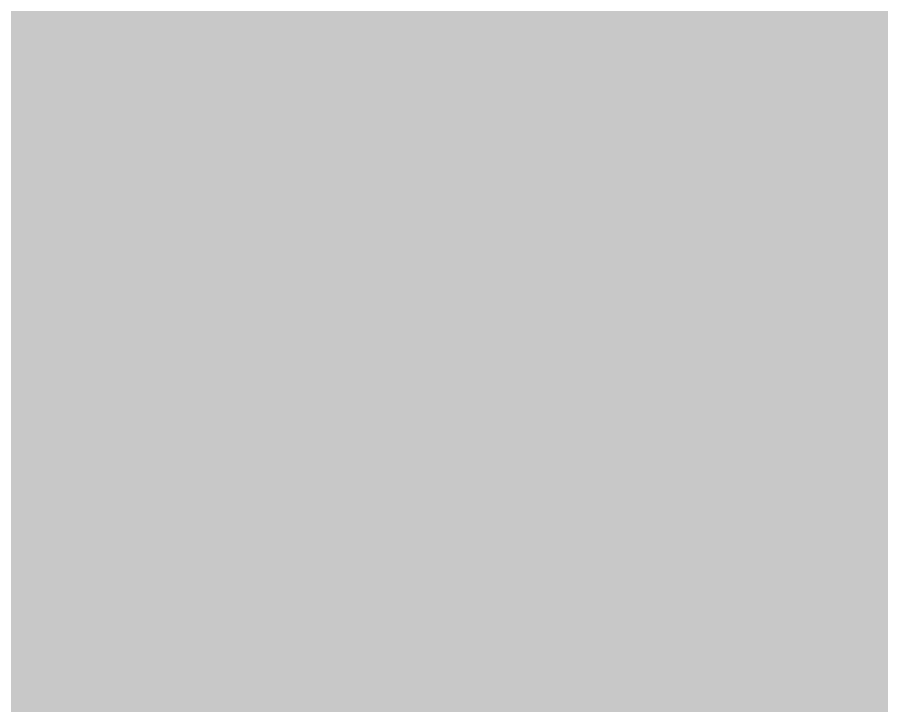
# Model space of a CAD drawing. Header units: millimetres. Extents: x -30 to 30, y -5.6 to 85.1.
# Drawn here: x -20.85 to -12.2, y 7.34 to 14.22 of the extents above; entities that cross this region are included whole.
import ezdxf

# ---------------------------------------------------------------- set-up
doc = ezdxf.new("R2010")
doc.units = ezdxf.units.MM
doc.layers.add('GREEN', color=7, linetype='Continuous', true_color=0x007f00)
doc.layers.add('GSCOLORFILL', color=7, linetype='Continuous', lineweight=0)

# ---------------------------------------------------------------- blocks, each defined once
blk = doc.blocks.new('MR-GM-32-5')
at = {"layer": 'GREEN', "linetype": 'Continuous'}
for points in [[(-19.4605, 12.7111), (-19.1727, 11.56), (-19.4603, 11.56), (-19.4603, 11), (-19.0327, 11), (-18.7577, 9.9), (-18.1805, 9.9), (-19.1805, 13.9), (-19.7405, 13.9), (-20.7405, 9.9), (-20.1633, 9.9), (-19.8883, 11), (-19.4605, 11), (-19.4605, 11.56), (-19.7483, 11.56)], [(-17.6205, 13.9), (-17.0605, 13.9), (-17.0605, 10.46), (-15.5805, 10.46), (-15.5805, 9.9), (-17.6205, 9.9)], [(-15.0205, 13.9), (-14.4605, 13.9), (-14.4605, 10.46), (-12.9805, 10.46), (-12.9805, 9.9), (-15.0205, 9.9)]]:
    blk.add_hatch(color=256, dxfattribs=at).paths.add_polyline_path(points)
at = {"layer": 'GSCOLORFILL', "true_color": 0xf5f5f5, "transparency": 33554687}
blk.add_hatch(color=7, dxfattribs=at).paths.add_polyline_path([(-25, 0), (25, 0, 0.414214), (30, 5), (30, 20, 0.414214), (25, 25), (-25, 25, 0.414214), (-30, 20), (-30, 5, 0.414214)])

msp = doc.modelspace()

# ---------------------------------------------------------------- block references
at = {"layer": 'GSCOLORFILL'}
msp.add_blockref('MR-GM-32-5', (0, 0), dxfattribs=at)

doc.saveas('drawing.dxf')
